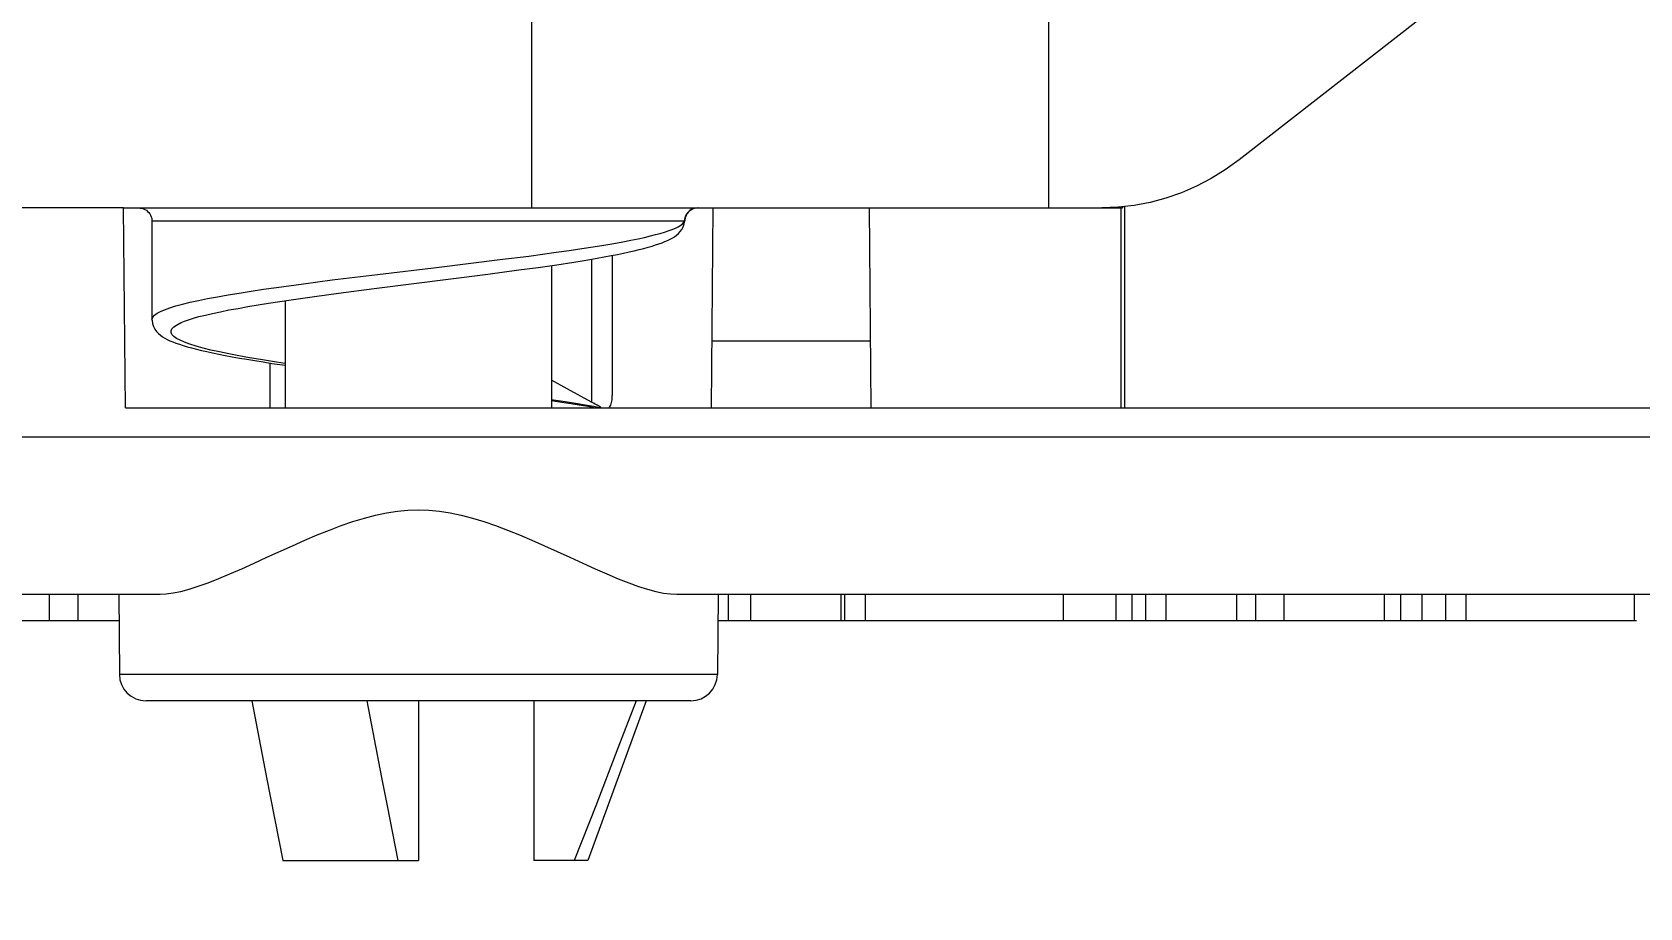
# Model space of a CAD drawing. Header units: millimetres. Extents: x -853320 to 19484, y -510814 to 9708.
# Drawn here: x 11438.39 to 11450.46, y 3142.83 to 3149.4 of the extents above; entities that cross this region are included whole.
import ezdxf
from ezdxf import colors
from ezdxf.entities.mleader import LeaderData, LeaderLine
from ezdxf.math import Vec2, Vec3

# ---------------------------------------------------------------- set-up
doc = ezdxf.new("R2010")
doc.units = ezdxf.units.MM
doc.layers.add('DS_ST_quote 1_50', color=7, linetype='Continuous')
for name, color, linetype, lineweight in [('F_ARREDI', 7, 'Continuous', 5), ('F_ELETTRICO', 22, 'Continuous', 5), ('F_ELETTRODOMESTICI', 40, 'Continuous', 5), ('F_IMPIANTO ELETTRICO', 7, 'Continuous', 0)]:
    doc.layers.add(name, color=color, linetype=linetype, lineweight=lineweight)
doc.styles.add('ARIAL', font='arial.ttf')
doc.styles.add('DANZI-DIDASCALIE', font='Yu Gothic UI Light.ttf', dxfattribs={"height": 30})
doc.dimstyles.new('ISO-100', dxfattribs={"dimtxt": 100, "dimasz": 5, "dimexe": 0.25, "dimexo": 6, "dimgap": 6, "dimtad": 1, "dimtxsty": 'ARIAL', "dimblk": 'ARCHTICK', "dimcen": 2.5, "dimdle": 15, "dimse1": 1, "dimse2": 1, "dimclrd": 256, "dimclre": 256, "dimclrt": 256, "dimadec": 0, "dimazin": 0, "dimtfac": 1, "dimtmove": 0, "dimatfit": 3, "dimldrblk": 'ARCHTICK', "dimfxl": 1, "dimlwd": -1, "dimlwe": -1, "dimarcsym": 0})

# ---------------------------------------------------------------- blocks, each defined once
blk = doc.blocks.new('_Dot')
at = {"color": 0, "linetype": 'ByBlock', "lineweight": -2}
blk.add_line((-0.5, 0), (-1, 0), dxfattribs=at)
at = {"color": 0, "linetype": 'ByBlock', "const_width": 0.5}
blk.add_lwpolyline([(-0.25, 0, 1), (0.25, 0, 1)], format="xyb", close=True, dxfattribs=at)
blk = doc.blocks.new('SCATOLA INCASSO_1 P_sezione e pianta')
at = {"layer": 'F_ELETTRICO'}
for p, q in [((55470.994, -13682.187), (55470.994, -13651.487)), ((55469.815, -13660.994), (55469.815, -13697.529)), ((55469.594, -13686.328), (55469.594, -13670.336)), ((55462.962, -13671.844), (55467.732, -13677.967)), ((55470.994, -13675.001), (55471.194, -13675.001)), ((55471.194, -13674.982), (55471.194, -13681.88)), ((55470.994, -13676.264), (55471.194, -13676.264)), ((55470.994, -13676.417), (55471.194, -13676.417)), ((55470.994, -13676.595), (55471.194, -13676.595)), ((55470.994, -13676.755), (55471.194, -13676.755)), ((55470.994, -13676.878), (55471.194, -13676.878)), ((55470.994, -13677.631), (55471.194, -13677.631)), ((55470.994, -13677.844), (55471.194, -13677.844)), ((55470.994, -13677.985), (55471.194, -13677.985)), ((55470.994, -13678.517), (55471.194, -13678.517)), ((55470.994, -13678.668), (55471.194, -13678.668)), ((55470.994, -13678.771), (55471.194, -13678.771)), ((55468.084, -13678.828), (55469.594, -13678.828)), ((55468.085, -13678.843), (55468.094, -13678.843)), ((55468.094, -13678.998), (55468.094, -13678.843)), ((55469.594, -13678.852), (55468.094, -13678.852)), ((55470.994, -13678.893), (55471.194, -13678.893)), ((55468.094, -13686.341), (55468.094, -13678.998)), ((55470.994, -13679.287), (55471.194, -13679.287)), ((55468.094, -13679.394), (55466.594, -13679.394)), ((55469.594, -13680.728), (55468.094, -13680.741)), ((55469.094, -13680.732), (55469.094, -13681.923)), ((55470.994, -13680.775), (55471.194, -13680.775)), ((55470.994, -13680.929), (55471.194, -13680.929)), ((55471.194, -13680.954), (55470.994, -13680.954)), ((55470.994, -13681.635), (55471.194, -13681.635)), ((55470.994, -13681.802), (55471.194, -13681.802)), ((55469.594, -13681.928), (55468.094, -13681.915)), ((55470.994, -13681.878), (55471.596, -13681.883)), ((55471.596, -13681.883), (55471.596, -13686.373)), ((55468.181, -13682.13), (55468.194, -13682.13)), ((55468.188, -13682.128), (55468.189, -13682.128)), ((55468.194, -13682.13), (55468.194, -13686.128)), ((55471.794, -13682.083), (55471.794, -13686.172)), ((55471.794, -13682.419), (55472.994, -13682.856)), ((55471.794, -13682.494), (55472.151, -13682.63)), ((55472.151, -13682.63), (55472.582, -13682.797)), ((55468.45, -13682.673), (55469.501, -13682.673)), ((55468.478, -13682.828), (55469.552, -13682.828)), ((55469.552, -13682.828), (55469.452, -13683.012)), ((55469.57, -13682.935), (55469.583, -13682.857)), ((55469.583, -13682.857), (55469.594, -13682.796)), ((55472.582, -13682.797), (55472.994, -13682.958)), ((55472.994, -13682.856), (55472.994, -13683.262)), ((55468.52, -13683.089), (55468.5, -13682.96)), ((55469.452, -13683.012), (55469.388, -13683.128)), ((55468.455, -13683.299), (55468.427, -13683.093)), ((55468.54, -13683.228), (55468.52, -13683.089)), ((55468.525, -13683.128), (55469.594, -13683.128)), ((55468.56, -13683.375), (55468.54, -13683.228)), ((55471.794, -13683.262), (55472.994, -13683.262)), ((55466.594, -13683.28), (55468.094, -13683.28)), ((55468.482, -13683.516), (55468.455, -13683.299)), ((55468.591, -13683.607), (55468.56, -13683.375)), ((55468.538, -13683.972), (55468.482, -13683.516)), ((55468.699, -13684.459), (55468.591, -13683.607)), ((55468.594, -13684.436), (55468.538, -13683.972)), ((55471.794, -13684.128), (55472.994, -13684.128)), ((55472.994, -13685.146), (55472.994, -13684.128)), ((55468.635, -13684.775), (55468.594, -13684.436)), ((55468.734, -13684.728), (55468.699, -13684.459)), ((55472.369, -13684.402), (55471.794, -13684.512)), ((55468.663, -13684.991), (55468.635, -13684.775)), ((55468.759, -13684.908), (55468.734, -13684.728)), ((55468.784, -13685.084), (55468.759, -13684.908)), ((55468.691, -13685.194), (55468.663, -13684.991)), ((55468.79, -13685.128), (55469.594, -13685.128)), ((55472.369, -13685.268), (55472.994, -13685.146)), ((55469.258, -13685.243), (55469.594, -13685.243)), ((55471.794, -13685.378), (55472.369, -13685.268)), ((55468.959, -13685.919), (55468.958, -13685.916)), ((55468.194, -13686.128), (55468.932, -13686.128)), ((55468.932, -13686.128), (55468.931, -13686.128)), ((55470.994, -13716.768), (55470.994, -13686.067)), ((55469.594, -13686.328), (55468.094, -13686.341)), ((55468.094, -13686.341), (55468.094, -13688.041)), ((55470.994, -13686.378), (55471.596, -13686.373)), ((55471.194, -13686.376), (55471.194, -13701.372)), ((55470.994, -13686.685), (55471.194, -13686.685)), ((55470.994, -13686.901), (55471.194, -13686.901))]:
    blk.add_line(p, q, dxfattribs=at)
for points in [[(55467.732, -13677.967), (55467.807, -13678.07), (55467.873, -13678.177), (55467.93, -13678.286), (55467.98, -13678.4), (55468.021, -13678.516), (55468.053, -13678.635), (55468.075, -13678.754), (55468.089, -13678.875), (55468.094, -13678.998)], [(55468.094, -13682.03), (55468.095, -13682.044), (55468.097, -13682.056), (55468.101, -13682.069), (55468.107, -13682.08), (55468.114, -13682.091), (55468.123, -13682.101), (55468.133, -13682.11), (55468.144, -13682.117), (55468.156, -13682.123), (55468.168, -13682.127), (55468.181, -13682.13)], [(55468.189, -13682.128), (55468.19, -13682.128), (55468.194, -13682.13)], [(55468.236, -13682.139), (55468.214, -13682.132), (55468.192, -13682.128)], [(55468.228, -13682.164), (55468.22, -13682.154), (55468.213, -13682.145), (55468.207, -13682.139), (55468.2, -13682.134), (55468.194, -13682.13)], [(55468.427, -13683.093), (55468.413, -13682.995), (55468.399, -13682.902), (55468.386, -13682.816), (55468.373, -13682.735), (55468.36, -13682.661), (55468.348, -13682.594), (55468.336, -13682.533), (55468.325, -13682.479), (55468.315, -13682.43), (55468.304, -13682.386), (55468.294, -13682.347), (55468.285, -13682.312), (55468.276, -13682.281), (55468.267, -13682.254), (55468.259, -13682.231), (55468.25, -13682.21), (55468.243, -13682.192), (55468.235, -13682.177), (55468.228, -13682.164)], [(55468.5, -13682.96), (55468.49, -13682.899), (55468.48, -13682.841), (55468.471, -13682.785), (55468.461, -13682.732), (55468.452, -13682.681), (55468.443, -13682.634), (55468.434, -13682.589), (55468.424, -13682.546), (55468.416, -13682.507), (55468.407, -13682.47), (55468.398, -13682.436), (55468.389, -13682.404), (55468.381, -13682.374), (55468.372, -13682.347), (55468.364, -13682.322), (55468.355, -13682.298), (55468.347, -13682.277), (55468.338, -13682.257), (55468.329, -13682.239), (55468.32, -13682.222), (55468.31, -13682.205), (55468.298, -13682.19), (55468.286, -13682.176), (55468.272, -13682.162), (55468.255, -13682.15), (55468.236, -13682.139)], [(55470.588, -13683.276), (55470.673, -13683.087), (55470.717, -13682.99), (55470.762, -13682.894), (55470.804, -13682.801), (55470.842, -13682.712), (55470.878, -13682.628), (55470.909, -13682.548), (55470.935, -13682.475), (55470.956, -13682.407), (55470.973, -13682.345), (55470.985, -13682.287), (55470.992, -13682.235), (55470.994, -13682.187)], [(55469.594, -13682.696), (55469.589, -13682.692), (55469.582, -13682.688), (55469.574, -13682.684), (55469.565, -13682.681), (55469.555, -13682.678), (55469.545, -13682.676), (55469.534, -13682.674), (55469.523, -13682.673), (55469.512, -13682.673), (55469.501, -13682.673)], [(55469.594, -13682.755), (55469.59, -13682.761), (55469.583, -13682.774), (55469.575, -13682.787), (55469.567, -13682.8), (55469.559, -13682.814), (55469.552, -13682.828)], [(55469.594, -13682.77), (55469.586, -13682.81), (55469.575, -13682.876), (55469.562, -13682.948)], [(55469.562, -13682.948), (55469.55, -13683.027), (55469.536, -13683.113), (55469.534, -13683.128)], [(55469.54, -13683.128), (55469.544, -13683.1), (55469.557, -13683.016), (55469.57, -13682.935)], [(55470.361, -13684.128), (55470.363, -13684.05), (55470.371, -13683.97), (55470.383, -13683.889), (55470.4, -13683.806), (55470.422, -13683.722), (55470.448, -13683.636), (55470.478, -13683.549), (55470.512, -13683.459), (55470.549, -13683.368), (55470.588, -13683.276)], [(55470.717, -13685.265), (55470.63, -13685.074), (55470.588, -13684.98), (55470.549, -13684.887), (55470.512, -13684.796), (55470.478, -13684.707), (55470.448, -13684.619), (55470.422, -13684.533), (55470.4, -13684.449), (55470.383, -13684.367), (55470.371, -13684.285), (55470.363, -13684.206), (55470.361, -13684.128)], [(55472.994, -13684.28), (55472.582, -13684.36), (55472.369, -13684.402)], [(55468.944, -13685.884), (55468.934, -13685.854), (55468.922, -13685.817), (55468.91, -13685.775), (55468.898, -13685.727), (55468.886, -13685.673), (55468.873, -13685.614), (55468.86, -13685.55), (55468.848, -13685.481), (55468.835, -13685.409), (55468.822, -13685.332), (55468.809, -13685.252), (55468.796, -13685.169), (55468.784, -13685.084)], [(55468.931, -13686.128), (55468.927, -13686.127), (55468.913, -13686.122), (55468.899, -13686.109), (55468.885, -13686.09), (55468.872, -13686.065), (55468.858, -13686.033), (55468.844, -13685.994), (55468.83, -13685.949), (55468.816, -13685.898), (55468.802, -13685.841), (55468.788, -13685.778), (55468.775, -13685.71), (55468.761, -13685.636), (55468.747, -13685.557), (55468.733, -13685.473), (55468.719, -13685.384), (55468.705, -13685.291), (55468.691, -13685.194)], [(55468.931, -13686.128), (55468.94, -13686.127), (55468.962, -13686.124), (55468.984, -13686.117), (55469.004, -13686.106), (55469.021, -13686.094), (55469.036, -13686.08), (55469.049, -13686.065), (55469.061, -13686.049), (55469.071, -13686.031), (55469.081, -13686.013), (55469.091, -13685.993), (55469.1, -13685.971), (55469.109, -13685.948), (55469.118, -13685.922), (55469.127, -13685.894), (55469.136, -13685.863), (55469.145, -13685.831), (55469.154, -13685.795), (55469.164, -13685.757), (55469.173, -13685.717), (55469.182, -13685.673), (55469.192, -13685.627), (55469.201, -13685.578), (55469.211, -13685.526), (55469.221, -13685.472), (55469.23, -13685.415), (55469.24, -13685.355), (55469.25, -13685.293), (55469.261, -13685.228), (55469.275, -13685.128)], [(55469.263, -13685.128), (55469.262, -13685.131), (55469.248, -13685.224), (55469.233, -13685.313), (55469.219, -13685.397), (55469.204, -13685.477), (55469.19, -13685.552), (55469.175, -13685.622), (55469.161, -13685.686), (55469.146, -13685.744), (55469.132, -13685.797), (55469.117, -13685.843), (55469.103, -13685.884), (55469.088, -13685.917), (55469.074, -13685.944), (55469.059, -13685.965), (55469.045, -13685.978), (55469.03, -13685.985), (55469.016, -13685.985), (55469.001, -13685.978), (55468.987, -13685.964), (55468.973, -13685.944), (55468.959, -13685.919)], [(55470.994, -13686.068), (55470.992, -13686.021), (55470.984, -13685.968), (55470.973, -13685.911), (55470.956, -13685.848), (55470.934, -13685.78), (55470.908, -13685.707), (55470.877, -13685.627), (55470.842, -13685.543), (55470.803, -13685.454), (55470.762, -13685.361), (55470.717, -13685.265)], [(55468.958, -13685.916), (55468.954, -13685.908), (55468.944, -13685.884)], [(55468.094, -13686.228), (55468.095, -13686.216), (55468.097, -13686.203), (55468.101, -13686.192), (55468.106, -13686.181), (55468.112, -13686.17), (55468.12, -13686.161), (55468.129, -13686.152), (55468.138, -13686.145), (55468.149, -13686.138), (55468.16, -13686.134), (55468.172, -13686.13), (55468.184, -13686.128), (55468.194, -13686.128)]]:
    blk.add_lwpolyline(points, dxfattribs=at)
for centre, radius, start, end in [((55471.594, -13682.083), 0.2, 0, 89.5), ((55468.194, -13682.028), 0.1, 180.0111, 266.9831), ((55471.594, -13686.173), 0.2, 270.5, 0)]:
    blk.add_arc(centre, radius, start, end, dxfattribs=at)
blk = doc.blocks.new('P.lo PARETE INGRESSO_pianta')
at = {"layer": 'F_IMPIANTO ELETTRICO', "rotation": 269.9999999999999}
blk.add_blockref('SCATOLA INCASSO_1 P_sezione e pianta', (17813.334, 43728.024), dxfattribs=at)
blk = doc.blocks.new('_ArchTick')
at = {"color": 0, "linetype": 'ByBlock', "const_width": 0.15}
blk.add_lwpolyline([(-0.5, -0.5), (0.5, 0.5)], dxfattribs=at)
blk = doc.blocks.new('*D146')
at = {"layer": 'Defpoints', "color": 0, "transparency": 16777216}
for p in [(5588.556, 7348.815), (19268.524, 2810.66), (19483.824, 2810.66)]:
    blk.add_point(p, dxfattribs=at)
at = {"layer": 'DS_ST_quote 1_50', "transparency": 16777216}
blk.add_line((19268.524, 7363.815), (19268.524, 2795.66), dxfattribs=at)
at = {"layer": 'DS_ST_quote 1_50', "transparency": 16777216, "xscale": 5, "yscale": 5, "zscale": 5}
for p, rotation in [((19268.524, 7348.815), 90), ((19268.524, 2810.66), 270)]:
    blk.add_blockref('_ArchTick', p, dxfattribs=dict(at, rotation=rotation))
at = {"layer": 'DS_ST_quote 1_50', "transparency": 16777216, "insert": (19202.429, 5079.737), "char_height": 100, "attachment_point": 5, "rotation": 90, "style": 'ARIAL'}
blk.add_mtext('4538,15', dxfattribs=at)
blk = doc.blocks.new('BAGNO-LAVANDERIA_pianta_sol.B')
at = {"layer": 'F_ELETTRODOMESTICI', "color": 5, "ltscale": 5}
ml = blk.add_multileader_mtext('Standard', dxfattribs=at)
ml.set_content('{\\fYu Gothic UI Light|b0|i0|c128|p34;BASAMENTO c/cassetto} ditta MIELE art.WTS 610', color=5, style='DANZI-DIDASCALIE')
ml.set_leader_properties(color=256, linetype='ByLayer', lineweight=-1)
ml.set_arrow_properties(name='DOT')
ml.build(insert=Vec2(0, 0))
ml.multileader.update_dxf_attribs({"arrow_head_size": 5, "scale": 5})
ctx = ml.context
ctx.base_point, ctx.scale, ctx.char_height, ctx.arrow_head_size, ctx.landing_gap_size, ctx.plane_origin, ctx.plane_x_axis, ctx.plane_y_axis = Vec3(865728.962, 518190.635), 5, 25, 5, 10, Vec3(865691.994, 518253.274), Vec3(0, -1), Vec3(1, 0)
notes = []
notes.append((ctx, [(0, (0, 0, 0), (0, 0), (1, 0), 1, [])]))
ctx.mtext.insert, ctx.mtext.text_direction, ctx.mtext.rotation, ctx.mtext.width, ctx.mtext.flow_direction = Vec3(865741.68, 518180.635), Vec3(0, -1), 4.712389, 471.57428, 5
ml = blk.add_multileader_mtext('Standard', dxfattribs=at)
ml.set_content('{\\fYu Gothic UI Light|b0|i0|c128|p34;LAVASCIUGA} ditta MIELE art.WTD165 WPM 8/5kg', color=5, style='DANZI-DIDASCALIE')
ml.set_leader_properties(color=256, linetype='ByLayer', lineweight=-1)
ml.set_arrow_properties(name='DOT')
ml.build(insert=Vec2(0, 0))
ml.multileader.update_dxf_attribs({"arrow_head_size": 5, "scale": 5})
ctx = ml.context
ctx.base_point, ctx.scale, ctx.char_height, ctx.arrow_head_size, ctx.landing_gap_size, ctx.plane_origin, ctx.plane_x_axis, ctx.plane_y_axis = Vec3(865852.825, 518185.277), 5, 25, 5, 10, Vec3(865819.832, 518247.915), Vec3(0, -1), Vec3(1, 0)
notes.append((ctx, [(0, (0, 0, 0), (0, 0), (1, 0), 1, [])]))
ctx.mtext.insert, ctx.mtext.text_direction, ctx.mtext.rotation, ctx.mtext.width, ctx.mtext.flow_direction = Vec3(865869.518, 518175.277), Vec3(0, -1), 4.712389, 377.01669, 5
for ctx, leaders in notes:
    for number, flags, end, landing, length, lines in leaders:
        leader = LeaderData()
        leader.index, (leader.has_last_leader_line, leader.has_dogleg_vector, leader.attachment_direction) = number, flags
        leader.last_leader_point, leader.dogleg_vector, leader.dogleg_length = Vec3(end), Vec3(landing), length
        for number, points, colour, breaks in lines:
            line = LeaderLine()
            line.index, line.vertices, line.color, line.breaks = number, Vec3.list(points), colors.encode_raw_color(colour), breaks
            leader.lines.append(line)
        ctx.leaders.append(leader)

msp = doc.modelspace()

# ---------------------------------------------------------------- block references
at = {"layer": 'F_ARREDI', "color": 2, "lineweight": 5}
msp.add_blockref('BAGNO-LAVANDERIA_pianta_sol.B', (-853319.899, -510814.178), dxfattribs=at)
at = {"layer": 'F_ARREDI'}
msp.add_blockref('P.lo PARETE INGRESSO_pianta', (7312.084, 14888.155), dxfattribs=at)

# ---------------------------------------------------------------- dimensions: what is measured, and where the dimension line sits
at = {"layer": 'DS_ST_quote 1_50', "color": 4}
dim = msp.add_linear_dim(base=(19268.5243, 2810.6601), p1=(5588.556, 7348.8148), p2=(19483.824, 2810.6601), angle=90, dimstyle='ISO-100', dxfattribs=at)
dim.commit()
dim.dimension.update_dxf_attribs({"geometry": '*D146', "text_midpoint": (19202.4288, 5079.7375)})

doc.saveas('drawing.dxf')
